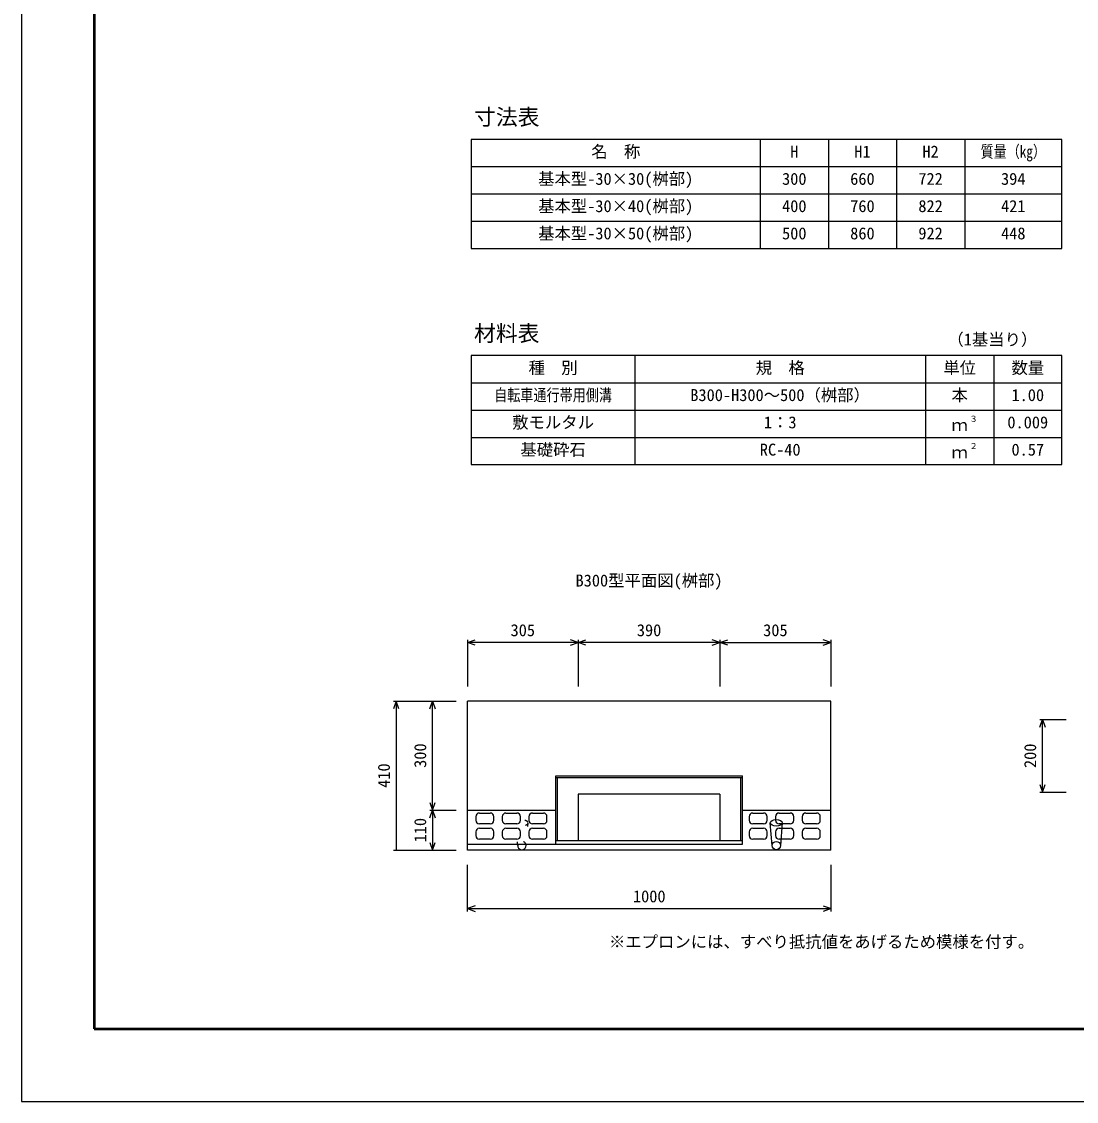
# Model space of a CAD drawing. Units: millimetres, scale not verified. Extents: x -12600 to 12600, y -5940 to 5940.
# Drawn here: x -12600 to -9698, y -5940 to -2970 of the extents above; entities that cross this region are included whole.
import ezdxf
from ezdxf.enums import TextEntityAlignment as Align

# ---------------------------------------------------------------- set-up
doc = ezdxf.new("R2010")
doc.units = ezdxf.units.MM
doc.header["$LTSCALE"] = 40
doc.linetypes.add('DOTTED', pattern=[1.75, 0.25, -1.5])
for name, color, linetype, lineweight in [('0-0_DIM', 7, 'Continuous', 25), ('0-1_Defpoints', 5, 'Continuous', 25), ('0-2_HATCH', 6, 'DOTTED', 25), ('0-3_HYO', 3, 'Continuous', 25), ('0-4_HYO2', 4, 'Continuous', 25), ('0-5_OUTLINE', 3, 'Continuous', 25), ('0-6_OUTLINE2', 4, 'DOTTED', 25), ('0-7_TXT', 7, 'Continuous', 25), ('0-8_WAKU', 3, 'Continuous', 25)]:
    doc.layers.add(name, color=color, linetype=linetype, lineweight=lineweight)
doc.styles.add('ＭＳ ゴシック', font='')
doc.styles.get('ＭＳ ゴシック').set_extended_font_data('MS Gothic')

msp = doc.modelspace()

# ---------------------------------------------------------------- linework, layer by layer
at = {"layer": '0-0_DIM'}
for p, q in [((-11373.29, -4670.37), (-11373.29, -4798.87)), ((-11373.29, -4670.37), (-11373.29, -4798.87)), ((-11068.29, -4677.87), (-11373.29, -4677.87)), ((-11068.29, -4670.37), (-11068.29, -4798.87)), ((-10678.29, -4677.87), (-11068.29, -4677.87)), ((-10678.29, -4670.37), (-10678.29, -4798.87)), ((-10678.29, -4677.87), (-10373.29, -4677.87)), ((-10373.29, -4670.37), (-10373.29, -4798.87)), ((-11576.79, -4838.87), (-11404.29, -4838.87)), ((-11569.29, -4838.87), (-11569.29, -5248.87)), ((-11469.29, -5138.87), (-11469.29, -4838.87)), ((-9798.43, -4889.3), (-9725.93, -4889.3)), ((-9790.93, -5089.3), (-9790.93, -4889.3)), ((-9798.43, -5089.3), (-9725.93, -5089.3)), ((-11476.79, -5138.87), (-11404.29, -5138.87)), ((-11469.29, -5138.87), (-11469.29, -5248.87)), ((-11576.79, -5248.87), (-11404.29, -5248.87)), ((-11372.79, -5417.37), (-11372.79, -5288.87)), ((-10372.79, -5417.37), (-10372.79, -5288.87)), ((-11372.79, -5409.87), (-10372.79, -5409.87))]:
    msp.add_line(p, q, dxfattribs=at)
for points in [[(-11352.15, -4685.57), (-11373.29, -4677.87), (-11352.15, -4670.18)], [(-11089.43, -4685.57), (-11068.29, -4677.87), (-11089.43, -4670.18)], [(-11047.15, -4685.57), (-11068.29, -4677.87), (-11047.15, -4670.18)], [(-10699.43, -4685.57), (-10678.29, -4677.87), (-10699.43, -4670.18)], [(-10657.15, -4685.57), (-10678.29, -4677.87), (-10657.15, -4670.18)], [(-10394.43, -4685.57), (-10373.29, -4677.87), (-10394.43, -4670.18)], [(-11561.59, -4860.01), (-11569.29, -4838.87), (-11576.99, -4860.01)], [(-11476.99, -4860.01), (-11469.29, -4838.87), (-11461.59, -4860.01)], [(-9798.63, -4910.44), (-9790.93, -4889.3), (-9783.23, -4910.44)], [(-9798.63, -5068.16), (-9790.93, -5089.3), (-9783.23, -5068.16)], [(-11476.99, -5117.73), (-11469.29, -5138.87), (-11461.59, -5117.73)], [(-11476.99, -5160.01), (-11469.29, -5138.87), (-11461.59, -5160.01)], [(-11476.99, -5227.73), (-11469.29, -5248.87), (-11461.59, -5227.73)], [(-11351.65, -5402.18), (-11372.79, -5409.87), (-11351.65, -5417.57)], [(-10393.93, -5402.17), (-10372.79, -5409.87), (-10393.93, -5417.57)]]:
    msp.add_lwpolyline(points, dxfattribs=at)
at = {"layer": '0-1_Defpoints'}
msp.add_lwpolyline([(-12600, -5940), (-4200, -5940), (-4200, 0), (-12600, 0)], close=True, dxfattribs=at)
at = {"layer": '0-2_HATCH', "linetype": 'Continuous'}
for p, q in [((-11350.29, -5156.87), (-11350.29, -5166.87)), ((-11340.29, -5146.87), (-11310.29, -5146.87)), ((-11300.29, -5166.87), (-11300.29, -5156.87)), ((-11277.29, -5156.87), (-11277.29, -5166.87)), ((-11267.29, -5146.87), (-11237.29, -5146.87)), ((-11227.29, -5166.87), (-11227.29, -5156.87)), ((-11204.29, -5156.87), (-11204.29, -5166.87)), ((-11194.29, -5146.87), (-11164.29, -5146.87)), ((-11154.29, -5166.87), (-11154.29, -5156.87)), ((-10598.29, -5156.87), (-10598.29, -5166.87)), ((-10588.29, -5146.87), (-10558.29, -5146.87)), ((-10548.29, -5166.87), (-10548.29, -5156.87)), ((-10525.29, -5156.87), (-10525.29, -5166.87)), ((-10515.29, -5146.87), (-10485.29, -5146.87)), ((-10475.29, -5166.87), (-10475.29, -5156.87)), ((-10452.29, -5156.87), (-10452.29, -5166.87)), ((-10442.29, -5146.87), (-10412.29, -5146.87)), ((-10402.29, -5166.87), (-10402.29, -5156.87)), ((-11310.29, -5176.87), (-11340.29, -5176.87)), ((-11340.29, -5188.87), (-11310.29, -5188.87)), ((-11237.29, -5176.87), (-11267.29, -5176.87)), ((-11267.29, -5188.87), (-11237.29, -5188.87)), ((-11164.29, -5176.87), (-11194.29, -5176.87)), ((-11194.29, -5188.87), (-11164.29, -5188.87)), ((-10558.29, -5176.87), (-10588.29, -5176.87)), ((-10588.29, -5188.87), (-10558.29, -5188.87)), ((-10485.29, -5176.87), (-10515.29, -5176.87)), ((-10515.29, -5188.87), (-10485.29, -5188.87)), ((-10412.29, -5176.87), (-10442.29, -5176.87)), ((-10442.29, -5188.87), (-10412.29, -5188.87)), ((-11350.29, -5198.87), (-11350.29, -5208.87)), ((-11310.29, -5218.87), (-11340.29, -5218.87)), ((-11300.29, -5208.87), (-11300.29, -5198.87)), ((-11277.29, -5198.87), (-11277.29, -5208.87)), ((-11237.29, -5218.87), (-11267.29, -5218.87)), ((-11227.29, -5208.87), (-11227.29, -5198.87)), ((-11204.29, -5198.87), (-11204.29, -5208.87)), ((-11164.29, -5218.87), (-11194.29, -5218.87)), ((-11154.29, -5208.87), (-11154.29, -5198.87)), ((-10598.29, -5198.87), (-10598.29, -5208.87)), ((-10558.29, -5218.87), (-10588.29, -5218.87)), ((-10548.29, -5208.87), (-10548.29, -5198.87)), ((-10525.29, -5198.87), (-10525.29, -5208.87)), ((-10485.29, -5218.87), (-10515.29, -5218.87)), ((-10475.29, -5208.87), (-10475.29, -5198.87)), ((-10452.29, -5198.87), (-10452.29, -5208.87)), ((-10412.29, -5218.87), (-10442.29, -5218.87)), ((-10402.29, -5208.87), (-10402.29, -5198.87))]:
    msp.add_line(p, q, dxfattribs=at)
for centre, start, end in [((-11340.29, -5156.87), 90, 180), ((-11340.29, -5166.87), 180, 270), ((-11310.29, -5156.87), 0, 90), ((-11310.29, -5166.87), 270, 0), ((-11267.29, -5156.87), 90, 180), ((-11267.29, -5166.87), 180, 270), ((-11237.29, -5156.87), 0, 90), ((-11237.29, -5166.87), 270, 0), ((-11194.29, -5156.87), 90, 180), ((-11194.29, -5166.87), 180, 270), ((-11164.29, -5156.87), 0, 90), ((-11164.29, -5166.87), 270, 0), ((-10588.29, -5156.87), 90, 180), ((-10588.29, -5166.87), 180, 270), ((-10558.29, -5156.87), 0, 90), ((-10558.29, -5166.87), 270, 0), ((-10515.29, -5156.87), 90, 180), ((-10515.29, -5166.87), 180, 270), ((-10485.29, -5156.87), 0, 90), ((-10485.29, -5166.87), 270, 0), ((-10442.29, -5156.87), 90, 180), ((-10442.29, -5166.87), 180, 270), ((-10412.29, -5156.87), 0, 90), ((-10412.29, -5166.87), 270, 0), ((-11340.29, -5198.87), 90, 180), ((-11310.29, -5198.87), 0, 90), ((-11267.29, -5198.87), 90, 180), ((-11237.29, -5198.87), 0, 90), ((-11194.29, -5198.87), 90, 180), ((-11164.29, -5198.87), 0, 90), ((-10588.29, -5198.87), 90, 180), ((-10558.29, -5198.87), 0, 90), ((-10515.29, -5198.87), 90, 180), ((-10485.29, -5198.87), 0, 90), ((-10442.29, -5198.87), 90, 180), ((-10412.29, -5198.87), 0, 90), ((-11340.29, -5208.87), 180, 270), ((-11310.29, -5208.87), 270, 0), ((-11267.29, -5208.87), 180, 270), ((-11237.29, -5208.87), 270, 0), ((-11194.29, -5208.87), 180, 270), ((-11164.29, -5208.87), 270, 0), ((-10588.29, -5208.87), 180, 270), ((-10558.29, -5208.87), 270, 0), ((-10515.29, -5208.87), 180, 270), ((-10485.29, -5208.87), 270, 0), ((-10442.29, -5208.87), 180, 270), ((-10412.29, -5208.87), 270, 0)]:
    msp.add_arc(centre, 10, start, end, dxfattribs=at)
at = {"layer": '0-3_HYO'}
for p, q in [((-10567.5, -3293.87), (-10567.5, -3593.87)), ((-10380, -3293.87), (-10380, -3593.87)), ((-10192.5, -3293.87), (-10192.5, -3593.87)), ((-10005, -3293.87), (-10005, -3593.87)), ((-11362.5, -3368.87), (-9737.5, -3368.87)), ((-10912.5, -3888.65), (-10912.5, -4188.65)), ((-10112.5, -3888.65), (-10112.5, -4188.65)), ((-9925, -3888.65), (-9925, -4188.65)), ((-11362.5, -3963.65), (-9737.5, -3963.65))]:
    msp.add_line(p, q, dxfattribs=at)
for points in [[(-11362.5, -3593.87), (-9737.5, -3593.87), (-9737.5, -3293.87), (-11362.5, -3293.87)], [(-11362.5, -4188.65), (-9737.5, -4188.65), (-9737.5, -3888.65), (-11362.5, -3888.65)]]:
    msp.add_lwpolyline(points, close=True, dxfattribs=at)
at = {"layer": '0-4_HYO2'}
for p, q in [((-11362.5, -3443.87), (-9737.5, -3443.87)), ((-11362.5, -3518.87), (-9737.5, -3518.87)), ((-11362.5, -4038.65), (-9737.5, -4038.65)), ((-11362.5, -4113.65), (-9737.5, -4113.65))]:
    msp.add_line(p, q, dxfattribs=at)
at = {"layer": '0-5_OUTLINE'}
for p, q in [((-10373.29, -4838.87), (-11373.29, -4838.87)), ((-11373.29, -5248.87), (-11373.29, -4838.87)), ((-10373.29, -5248.87), (-10373.29, -4838.87)), ((-11130.29, -5044.59), (-10616.29, -5044.59)), ((-11130.29, -5232.66), (-11130.29, -5044.59)), ((-10616.29, -5232.66), (-10616.29, -5044.59)), ((-11373.29, -5138.87), (-11130.29, -5138.87)), ((-10616.29, -5138.87), (-10373.29, -5138.87)), ((-11373.29, -5232.66), (-10616.29, -5232.66)), ((-10373.29, -5248.87), (-11373.29, -5248.87))]:
    msp.add_line(p, q, dxfattribs=at)
at = {"layer": '0-6_OUTLINE2', "linetype": 'Continuous'}
for p, q in [((-11130.29, -5049.09), (-10616.29, -5049.09)), ((-11125.79, -5223.55), (-11125.79, -5049.09)), ((-10620.79, -5223.55), (-10620.79, -5049.09)), ((-11068.29, -5095.02), (-11068.29, -5223.55)), ((-10678.29, -5095.02), (-11068.29, -5095.02)), ((-10678.29, -5095.02), (-10678.29, -5223.55)), ((-10534.79, -5236.37), (-10539.79, -5173.87)), ((-10506.79, -5173.87), (-10511.79, -5236.37)), ((-10616.29, -5223.55), (-11130.29, -5223.55))]:
    msp.add_line(p, q, dxfattribs=at)
at = {"layer": '0-6_OUTLINE2'}
for p, q in [((-11234.79, -5236.37), (-11239.79, -5173.87)), ((-11206.79, -5173.87), (-11211.79, -5236.37))]:
    msp.add_line(p, q, dxfattribs=at)
at = {"layer": '0-6_OUTLINE2', "linetype": 'Continuous'}
msp.add_circle((-10523.29, -5236.37), 11.5, dxfattribs=at)
at = {"layer": '0-6_OUTLINE2'}
msp.add_arc((-11223.29, -5236.37), 11.5, 18.80885, 161.19115, dxfattribs=at)
at = {"layer": '0-6_OUTLINE2', "linetype": 'Continuous'}
for centre, start, end in [((-11223.29, -5236.37), 161.19115, 18.80885), ((-10523.29, -5236.37), 192.55585, 347.44412)]:
    msp.add_arc(centre, 11.5, start, end, dxfattribs=at)
at = {"layer": '0-6_OUTLINE2'}
msp.add_ellipse((-11223.29, -5173.87), major_axis=(16.5, 0), ratio=0.55, dxfattribs=at)
at = {"layer": '0-6_OUTLINE2', "linetype": 'Continuous'}
msp.add_ellipse((-10523.29, -5173.87), major_axis=(16.5, 0), ratio=0.55, dxfattribs=at)
at = {"layer": '0-8_WAKU', "lineweight": 50}
msp.add_lwpolyline([(-12400, -5740), (-4400, -5740), (-4400, -200), (-12400, -200)], close=True, dxfattribs=at)

# ---------------------------------------------------------------- texts
at = {"layer": '0-0_DIM', "style": 'ＭＳ ゴシック'}
for s, p in [('305', (-11254.54, -4670.37)), ('390', (-10907.04, -4670.37)), ('305', (-10559.54, -4670.37)), ('1000', (-10917.79, -5402.37))]:
    msp.add_text(s, height=32.99, dxfattribs=at).set_placement(p, align=Align.BOTTOM_LEFT)
for s, p in [('300', (-11476.79, -5022.62)), ('200', (-9798.43, -5023.05)), ('410', (-11576.79, -5077.62)), ('110', (-11476.79, -5227.62))]:
    msp.add_text(s, height=32.99, rotation=90, dxfattribs=at).set_placement(p, align=Align.BOTTOM_LEFT)
at = {"layer": '0-7_TXT', "style": 'ＭＳ ゴシック'}
for s, height, p in [('寸法表', 43.99, (-11355, -3267.62)), ('名\u3000称', 32.99, (-11032.5, -3353.87)), ('H', 32.99, (-10485, -3353.87)), ('H1', 32.99, (-10308.75, -3353.87)), ('H2', 32.99, (-10121.25, -3353.87)), ('基本型-30×30(桝部)', 32.99, (-11178.75, -3428.87)), ('300', 32.99, (-10507.5, -3428.87)), ('660', 32.99, (-10320, -3428.87)), ('722', 32.99, (-10132.5, -3428.87)), ('394', 32.99, (-9905, -3428.87)), ('基本型-30×40(桝部)', 32.99, (-11178.75, -3503.87)), ('400', 32.99, (-10507.5, -3503.87)), ('760', 32.99, (-10320, -3503.87)), ('822', 32.99, (-10132.5, -3503.87)), ('421', 32.99, (-9905, -3503.87)), ('基本型-30×50(桝部)', 32.99, (-11178.75, -3578.87)), ('500', 32.99, (-10507.5, -3578.87)), ('860', 32.99, (-10320, -3578.87)), ('922', 32.99, (-10132.5, -3578.87)), ('448', 32.99, (-9905, -3578.87)), ('材料表', 43.99, (-11355, -3862.4)), ('（1基当り）', 32.99, (-10052.5, -3870.65)), ('種\u3000別', 32.99, (-11205, -3948.65)), ('規\u3000格', 32.99, (-10580, -3948.65)), ('単位', 32.99, (-10063.75, -3948.65)), ('数量', 32.99, (-9876.25, -3948.65)), ('B300-H300～500（桝部）', 32.99, (-10760, -4023.65)), ('本', 32.99, (-10041.25, -4023.65)), ('1.00', 32.99, (-9876.25, -4023.65)), ('敷モルタル', 32.99, (-11250, -4098.65)), ('1：3', 32.99, (-10557.5, -4098.65)), ('３', 16.5, (-9992.09, -4075.87)), ('0.009', 32.99, (-9887.5, -4098.65)), ('ｍ', 32.99, (-10041.25, -4106.15)), ('基礎砕石', 32.99, (-11227.5, -4173.65)), ('RC-40', 32.99, (-10568.75, -4173.65)), ('ｍ', 32.99, (-10041.25, -4181.15)), ('２', 16.5, (-9992.09, -4150.87)), ('0.57', 32.99, (-9876.25, -4173.65)), ('B300型平面図(桝部)', 32.99, (-11075.79, -4533.7)), ('※エプロンには、すべり抵抗値をあげるため模様を付す。', 32.99, (-10983.75, -5527.24))]:
    msp.add_text(s, height=height, dxfattribs=at).set_placement(p, align=Align.BOTTOM_LEFT)
at = {"layer": '0-7_TXT', "style": 'ＭＳ ゴシック', "width": 0.8}
for s, p in [('質量（kg）', (-9961.25, -3353.87)), ('自転車通行帯用側溝', (-11299.5, -4023.65))]:
    msp.add_text(s, height=32.99, dxfattribs=at).set_placement(p, align=Align.BOTTOM_LEFT)

doc.saveas('drawing.dxf')
